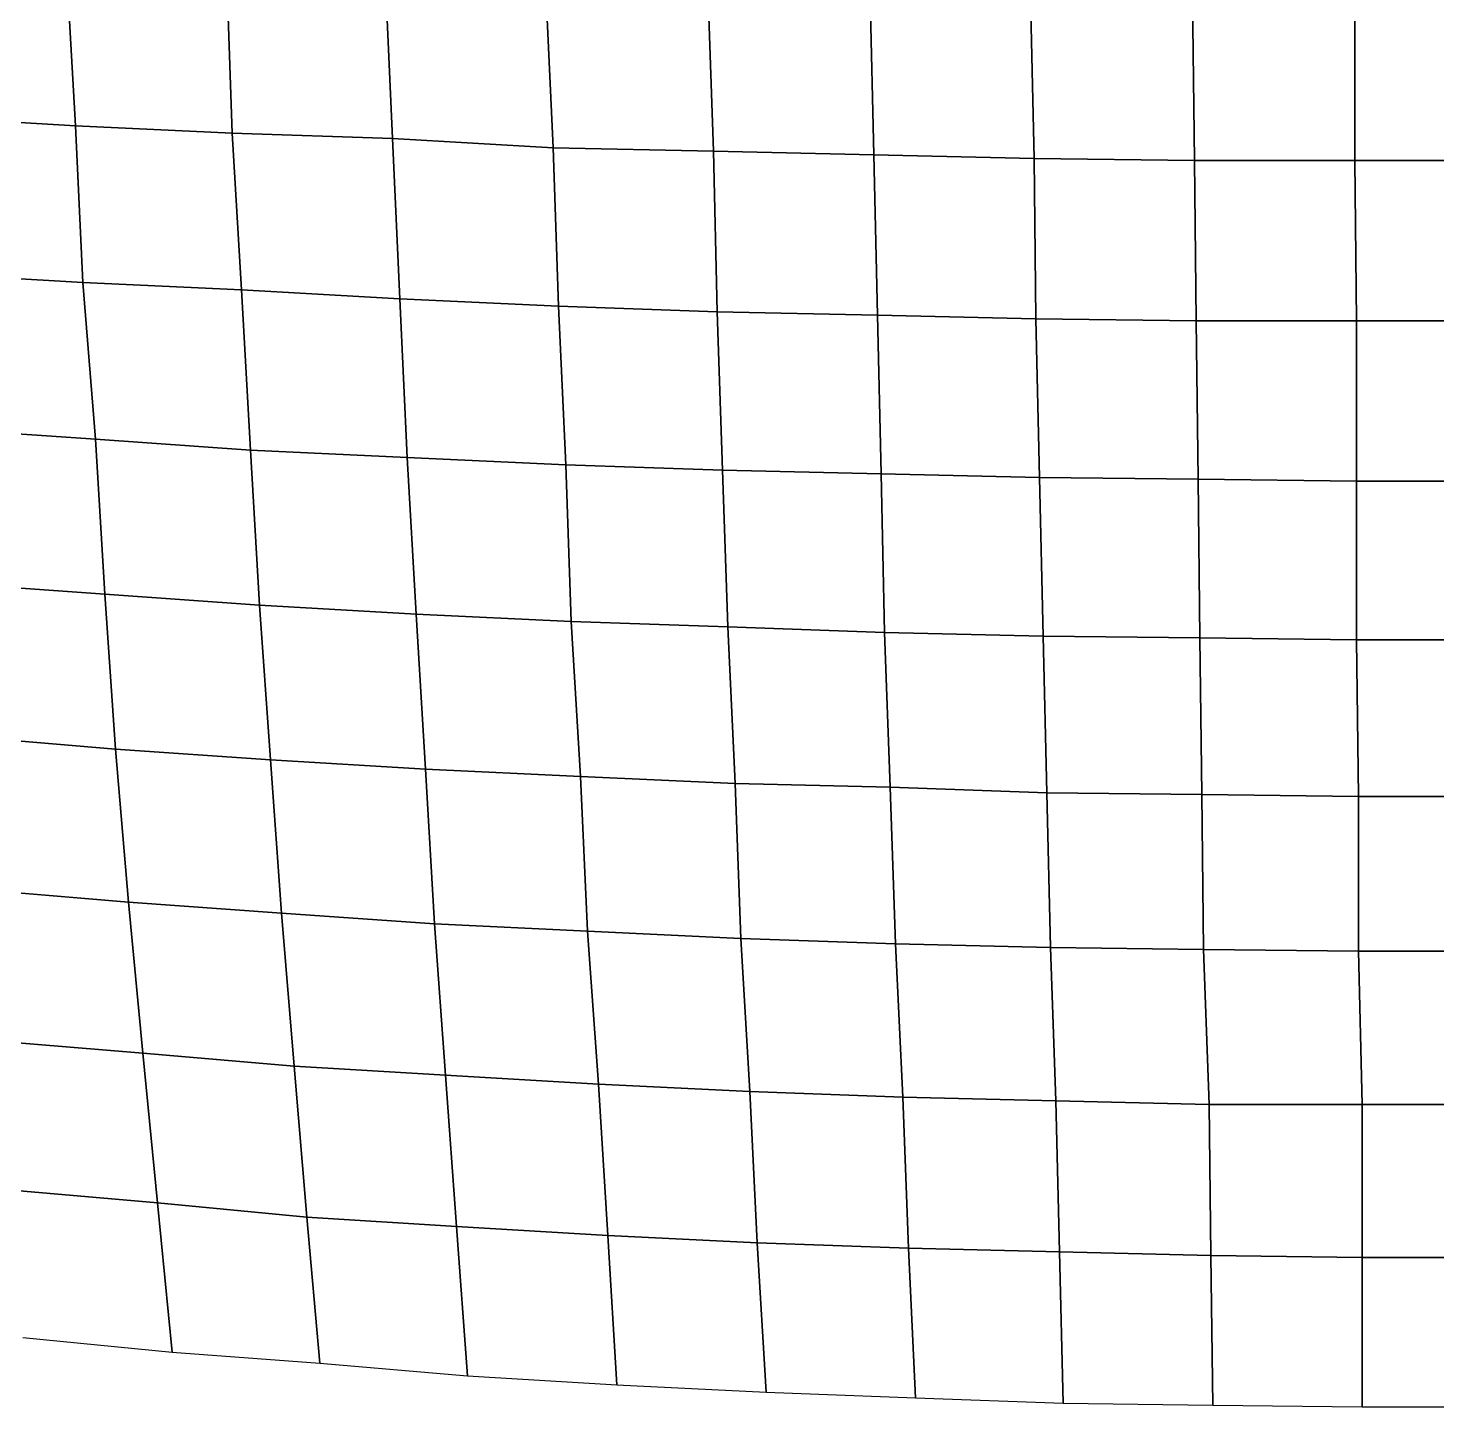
# Model space of a CAD drawing. Extents: x -15.4 to 15.4, y -15.4 to 15.4.
# Drawn here: x -7.73 to 0, y -15.42 to -7.85 of the extents above; entities that cross this region are included whole.
import ezdxf

# ---------------------------------------------------------------- set-up
doc = ezdxf.new("R2010")
doc.units = 0

msp = doc.modelspace()

# ---------------------------------------------------------------- linework, layer by layer
at = {"layer": 'Polylines'}
for p, q in [((-7.52, -7.52, 33.35), (-7.47, -8.39, 33.15)), ((-7.47, -8.39, 33.15), (-7.52, -7.52, 33.35)), ((-7.47, -8.39, 33.15), (-7.52, -7.52, 33.35)), ((-6.64, -7.56, 33.52), (-6.61, -8.43, 33.32)), ((-6.61, -8.43, 33.32), (-6.64, -7.56, 33.52)), ((-6.64, -7.56, 33.52), (-6.61, -8.43, 33.32)), ((-5.77, -7.59, 33.67), (-5.73, -8.46, 33.47)), ((-5.73, -8.46, 33.47), (-5.77, -7.59, 33.67)), ((-5.73, -8.46, 33.47), (-5.77, -7.59, 33.67)), ((-4.89, -7.62, 33.81), (-4.85, -8.51, 33.6)), ((-4.85, -8.51, 33.6), (-4.89, -7.62, 33.81)), ((-4.89, -7.62, 33.81), (-4.85, -8.51, 33.6)), ((-4, -7.65, 33.92), (-3.97, -8.53, 33.71)), ((-3.97, -8.53, 33.71), (-4, -7.65, 33.92)), ((-3.97, -8.53, 33.71), (-4, -7.65, 33.92)), ((-3.11, -7.67, 34.01), (-3.09, -8.55, 33.8)), ((-3.09, -8.55, 33.8), (-3.11, -7.67, 34.01)), ((-3.11, -7.67, 34.01), (-3.09, -8.55, 33.8)), ((-2.23, -7.68, 34.07), (-2.21, -8.57, 33.86)), ((-2.21, -8.57, 33.86), (-2.23, -7.68, 34.07)), ((-2.21, -8.57, 33.86), (-2.23, -7.68, 34.07)), ((-1.34, -7.69, 34.12), (-1.33, -8.58, 33.91)), ((-1.33, -8.58, 33.91), (-1.34, -7.69, 34.12)), ((-1.34, -7.69, 34.12), (-1.33, -8.58, 33.91)), ((-0.45, -7.7, 34.14), (-0.45, -8.58, 33.93)), ((-0.45, -8.58, 33.93), (-0.45, -7.7, 34.14)), ((-0.45, -7.7, 34.14), (-0.45, -8.58, 33.93)), ((-7.47, -8.39, 33.15), (-8.34, -8.34, 32.96)), ((-8.34, -8.34, 32.96), (-7.47, -8.39, 33.15)), ((-7.47, -8.39, 33.15), (-8.34, -8.34, 32.96)), ((-7.43, -9.25, 32.92), (-7.47, -8.39, 33.15)), ((-6.61, -8.43, 33.32), (-7.47, -8.39, 33.15)), ((-7.47, -8.39, 33.15), (-7.43, -9.25, 32.92)), ((-7.47, -8.39, 33.15), (-6.61, -8.43, 33.32)), ((-7.43, -9.25, 32.92), (-7.47, -8.39, 33.15)), ((-6.61, -8.43, 33.32), (-7.47, -8.39, 33.15)), ((-6.56, -9.29, 33.1), (-6.61, -8.43, 33.32)), ((-5.73, -8.46, 33.47), (-6.61, -8.43, 33.32)), ((-6.61, -8.43, 33.32), (-6.56, -9.29, 33.1)), ((-6.61, -8.43, 33.32), (-5.73, -8.46, 33.47)), ((-6.61, -8.43, 33.32), (-6.56, -9.29, 33.1)), ((-5.73, -8.46, 33.47), (-6.61, -8.43, 33.32)), ((-5.69, -9.34, 33.24), (-5.73, -8.46, 33.47)), ((-4.85, -8.51, 33.6), (-5.73, -8.46, 33.47)), ((-5.73, -8.46, 33.47), (-5.69, -9.34, 33.24)), ((-5.73, -8.46, 33.47), (-4.85, -8.51, 33.6)), ((-5.69, -9.34, 33.24), (-5.73, -8.46, 33.47)), ((-4.85, -8.51, 33.6), (-5.73, -8.46, 33.47)), ((-4.82, -9.38, 33.38), (-4.85, -8.51, 33.6)), ((-3.97, -8.53, 33.71), (-4.85, -8.51, 33.6)), ((-4.85, -8.51, 33.6), (-4.82, -9.38, 33.38)), ((-4.85, -8.51, 33.6), (-3.97, -8.53, 33.71)), ((-4.85, -8.51, 33.6), (-4.82, -9.38, 33.38)), ((-3.97, -8.53, 33.71), (-4.85, -8.51, 33.6)), ((-3.95, -9.41, 33.48), (-3.97, -8.53, 33.71)), ((-3.09, -8.55, 33.8), (-3.97, -8.53, 33.71)), ((-3.97, -8.53, 33.71), (-3.95, -9.41, 33.48)), ((-3.97, -8.53, 33.71), (-3.09, -8.55, 33.8)), ((-3.95, -9.41, 33.48), (-3.97, -8.53, 33.71)), ((-3.09, -8.55, 33.8), (-3.97, -8.53, 33.71)), ((-3.07, -9.43, 33.57), (-3.09, -8.55, 33.8)), ((-3.09, -8.55, 33.8), (-3.07, -9.43, 33.57)), ((-2.21, -8.57, 33.86), (-3.09, -8.55, 33.8)), ((-3.09, -8.55, 33.8), (-2.21, -8.57, 33.86)), ((-3.09, -8.55, 33.8), (-3.07, -9.43, 33.57)), ((-2.21, -8.57, 33.86), (-3.09, -8.55, 33.8)), ((-2.2, -9.45, 33.63), (-2.21, -8.57, 33.86)), ((-2.21, -8.57, 33.86), (-2.2, -9.45, 33.63)), ((-1.33, -8.58, 33.91), (-2.21, -8.57, 33.86)), ((-2.21, -8.57, 33.86), (-1.33, -8.58, 33.91)), ((-2.2, -9.45, 33.63), (-2.21, -8.57, 33.86)), ((-1.33, -8.58, 33.91), (-2.21, -8.57, 33.86)), ((-1.32, -9.46, 33.67), (-1.33, -8.58, 33.91)), ((-1.33, -8.58, 33.91), (-1.32, -9.46, 33.67)), ((-0.45, -8.58, 33.93), (-1.33, -8.58, 33.91)), ((-1.33, -8.58, 33.91), (-0.45, -8.58, 33.93)), ((-1.33, -8.58, 33.91), (-1.32, -9.46, 33.67)), ((-0.45, -8.58, 33.93), (-1.33, -8.58, 33.91)), ((-0.44, -9.46, 33.69), (-0.45, -8.58, 33.93)), ((0.45, -8.58, 33.93), (-0.45, -8.58, 33.93)), ((-0.45, -8.58, 33.93), (-0.44, -9.46, 33.69)), ((-0.45, -8.58, 33.93), (0.45, -8.58, 33.93)), ((-0.45, -8.58, 33.93), (-0.44, -9.46, 33.69)), ((0.45, -8.58, 33.93), (-0.45, -8.58, 33.93)), ((-7.43, -9.25, 32.92), (-8.29, -9.2, 32.74)), ((-8.29, -9.2, 32.74), (-7.43, -9.25, 32.92)), ((-8.29, -9.2, 32.74), (-7.43, -9.25, 32.92)), ((-7.43, -9.25, 32.92), (-7.36, -10.11, 32.69)), ((-6.56, -9.29, 33.1), (-7.43, -9.25, 32.92)), ((-7.36, -10.11, 32.69), (-7.43, -9.25, 32.92)), ((-7.43, -9.25, 32.92), (-6.56, -9.29, 33.1)), ((-7.36, -10.11, 32.69), (-7.43, -9.25, 32.92)), ((-7.43, -9.25, 32.92), (-6.56, -9.29, 33.1)), ((-6.56, -9.29, 33.1), (-6.51, -10.17, 32.85)), ((-5.69, -9.34, 33.24), (-6.56, -9.29, 33.1)), ((-6.51, -10.17, 32.85), (-6.56, -9.29, 33.1)), ((-6.56, -9.29, 33.1), (-5.69, -9.34, 33.24)), ((-6.56, -9.29, 33.1), (-6.51, -10.17, 32.85)), ((-6.56, -9.29, 33.1), (-5.69, -9.34, 33.24)), ((-5.69, -9.34, 33.24), (-5.65, -10.21, 33)), ((-4.82, -9.38, 33.38), (-5.69, -9.34, 33.24)), ((-5.65, -10.21, 33), (-5.69, -9.34, 33.24)), ((-5.69, -9.34, 33.24), (-4.82, -9.38, 33.38)), ((-5.65, -10.21, 33), (-5.69, -9.34, 33.24)), ((-5.69, -9.34, 33.24), (-4.82, -9.38, 33.38)), ((-4.82, -9.38, 33.38), (-4.78, -10.25, 33.12)), ((-3.95, -9.41, 33.48), (-4.82, -9.38, 33.38)), ((-4.78, -10.25, 33.12), (-4.82, -9.38, 33.38)), ((-4.82, -9.38, 33.38), (-3.95, -9.41, 33.48)), ((-4.82, -9.38, 33.38), (-4.78, -10.25, 33.12)), ((-4.82, -9.38, 33.38), (-3.95, -9.41, 33.48)), ((-3.95, -9.41, 33.48), (-3.92, -10.28, 33.23)), ((-3.07, -9.43, 33.57), (-3.95, -9.41, 33.48)), ((-3.92, -10.28, 33.23), (-3.95, -9.41, 33.48)), ((-3.95, -9.41, 33.48), (-3.07, -9.43, 33.57)), ((-3.92, -10.28, 33.23), (-3.95, -9.41, 33.48)), ((-3.95, -9.41, 33.48), (-3.07, -9.43, 33.57)), ((-3.07, -9.43, 33.57), (-3.05, -10.3, 33.31)), ((-2.2, -9.45, 33.63), (-3.07, -9.43, 33.57)), ((-3.05, -10.3, 33.31), (-3.07, -9.43, 33.57)), ((-3.07, -9.43, 33.57), (-2.2, -9.45, 33.63)), ((-3.07, -9.43, 33.57), (-3.05, -10.3, 33.31)), ((-3.07, -9.43, 33.57), (-2.2, -9.45, 33.63)), ((-2.2, -9.45, 33.63), (-2.18, -10.32, 33.37)), ((-1.32, -9.46, 33.67), (-2.2, -9.45, 33.63)), ((-2.18, -10.32, 33.37), (-2.2, -9.45, 33.63)), ((-2.2, -9.45, 33.63), (-1.32, -9.46, 33.67)), ((-2.18, -10.32, 33.37), (-2.2, -9.45, 33.63)), ((-2.2, -9.45, 33.63), (-1.32, -9.46, 33.67)), ((-1.32, -9.46, 33.67), (-1.31, -10.33, 33.42)), ((-0.44, -9.46, 33.69), (-1.32, -9.46, 33.67)), ((-1.31, -10.33, 33.42), (-1.32, -9.46, 33.67)), ((-1.32, -9.46, 33.67), (-0.44, -9.46, 33.69)), ((-1.32, -9.46, 33.67), (-1.31, -10.33, 33.42)), ((-1.32, -9.46, 33.67), (-0.44, -9.46, 33.69)), ((0.44, -9.46, 33.69), (-0.44, -9.46, 33.69)), ((-0.44, -9.46, 33.69), (-0.44, -10.34, 33.44)), ((-0.44, -10.34, 33.44), (-0.44, -9.46, 33.69)), ((-0.44, -9.46, 33.69), (0.44, -9.46, 33.69)), ((-0.44, -9.46, 33.69), (-0.44, -10.34, 33.44)), ((-0.44, -9.46, 33.69), (0.44, -9.46, 33.69)), ((-7.36, -10.11, 32.69), (-8.22, -10.05, 32.5)), ((-8.22, -10.05, 32.5), (-7.36, -10.11, 32.69)), ((-7.36, -10.11, 32.69), (-8.22, -10.05, 32.5)), ((-7.31, -10.96, 32.42), (-7.36, -10.11, 32.69)), ((-7.36, -10.11, 32.69), (-7.31, -10.96, 32.42)), ((-6.51, -10.17, 32.85), (-7.36, -10.11, 32.69)), ((-7.36, -10.11, 32.69), (-6.51, -10.17, 32.85)), ((-7.31, -10.96, 32.42), (-7.36, -10.11, 32.69)), ((-6.51, -10.17, 32.85), (-7.36, -10.11, 32.69)), ((-6.46, -11.02, 32.59), (-6.51, -10.17, 32.85)), ((-6.51, -10.17, 32.85), (-6.46, -11.02, 32.59)), ((-5.65, -10.21, 33), (-6.51, -10.17, 32.85)), ((-6.51, -10.17, 32.85), (-5.65, -10.21, 33)), ((-6.51, -10.17, 32.85), (-6.46, -11.02, 32.59)), ((-5.65, -10.21, 33), (-6.51, -10.17, 32.85)), ((-5.6, -11.07, 32.73), (-5.65, -10.21, 33)), ((-5.65, -10.21, 33), (-5.6, -11.07, 32.73)), ((-4.78, -10.25, 33.12), (-5.65, -10.21, 33)), ((-5.65, -10.21, 33), (-4.78, -10.25, 33.12)), ((-5.6, -11.07, 32.73), (-5.65, -10.21, 33)), ((-4.78, -10.25, 33.12), (-5.65, -10.21, 33)), ((-4.75, -11.11, 32.85), (-4.78, -10.25, 33.12)), ((-4.78, -10.25, 33.12), (-4.75, -11.11, 32.85)), ((-3.92, -10.28, 33.23), (-4.78, -10.25, 33.12)), ((-4.78, -10.25, 33.12), (-3.92, -10.28, 33.23)), ((-4.78, -10.25, 33.12), (-4.75, -11.11, 32.85)), ((-3.92, -10.28, 33.23), (-4.78, -10.25, 33.12)), ((-3.89, -11.14, 32.95), (-3.92, -10.28, 33.23)), ((-3.92, -10.28, 33.23), (-3.89, -11.14, 32.95)), ((-3.05, -10.3, 33.31), (-3.92, -10.28, 33.23)), ((-3.92, -10.28, 33.23), (-3.05, -10.3, 33.31)), ((-3.89, -11.14, 32.95), (-3.92, -10.28, 33.23)), ((-3.05, -10.3, 33.31), (-3.92, -10.28, 33.23)), ((-3.03, -11.17, 33.04), (-3.05, -10.3, 33.31)), ((-3.05, -10.3, 33.31), (-3.03, -11.17, 33.04)), ((-2.18, -10.32, 33.37), (-3.05, -10.3, 33.31)), ((-3.05, -10.3, 33.31), (-2.18, -10.32, 33.37)), ((-3.05, -10.3, 33.31), (-3.03, -11.17, 33.04)), ((-2.18, -10.32, 33.37), (-3.05, -10.3, 33.31)), ((-2.16, -11.19, 33.1), (-2.18, -10.32, 33.37)), ((-2.18, -10.32, 33.37), (-2.16, -11.19, 33.1)), ((-1.31, -10.33, 33.42), (-2.18, -10.32, 33.37)), ((-2.18, -10.32, 33.37), (-1.31, -10.33, 33.42)), ((-2.16, -11.19, 33.1), (-2.18, -10.32, 33.37)), ((-1.31, -10.33, 33.42), (-2.18, -10.32, 33.37)), ((-1.3, -11.2, 33.14), (-1.31, -10.33, 33.42)), ((-1.31, -10.33, 33.42), (-1.3, -11.2, 33.14)), ((-0.44, -10.34, 33.44), (-1.31, -10.33, 33.42)), ((-1.31, -10.33, 33.42), (-0.44, -10.34, 33.44)), ((-1.31, -10.33, 33.42), (-1.3, -11.2, 33.14)), ((-0.44, -10.34, 33.44), (-1.31, -10.33, 33.42)), ((-0.44, -11.21, 33.15), (-0.44, -10.34, 33.44)), ((-0.44, -10.34, 33.44), (-0.44, -11.21, 33.15)), ((0.44, -10.34, 33.44), (-0.44, -10.34, 33.44)), ((-0.44, -10.34, 33.44), (0.44, -10.34, 33.44)), ((-0.44, -10.34, 33.44), (-0.44, -11.21, 33.15)), ((0.44, -10.34, 33.44), (-0.44, -10.34, 33.44)), ((-7.31, -10.96, 32.42), (-8.16, -10.9, 32.25)), ((-8.16, -10.9, 32.25), (-7.31, -10.96, 32.42)), ((-8.16, -10.9, 32.25), (-7.31, -10.96, 32.42)), ((-7.25, -11.81, 32.14), (-7.31, -10.96, 32.42)), ((-6.46, -11.02, 32.59), (-7.31, -10.96, 32.42)), ((-7.31, -10.96, 32.42), (-7.25, -11.81, 32.14)), ((-7.31, -10.96, 32.42), (-6.46, -11.02, 32.59)), ((-7.25, -11.81, 32.14), (-7.31, -10.96, 32.42)), ((-7.31, -10.96, 32.42), (-6.46, -11.02, 32.59)), ((-6.4, -11.87, 32.3), (-6.46, -11.02, 32.59)), ((-5.6, -11.07, 32.73), (-6.46, -11.02, 32.59)), ((-6.46, -11.02, 32.59), (-6.4, -11.87, 32.3)), ((-6.46, -11.02, 32.59), (-5.6, -11.07, 32.73)), ((-6.46, -11.02, 32.59), (-6.4, -11.87, 32.3)), ((-6.46, -11.02, 32.59), (-5.6, -11.07, 32.73)), ((-5.55, -11.92, 32.44), (-5.6, -11.07, 32.73)), ((-4.75, -11.11, 32.85), (-5.6, -11.07, 32.73)), ((-5.6, -11.07, 32.73), (-5.55, -11.92, 32.44)), ((-5.6, -11.07, 32.73), (-4.75, -11.11, 32.85)), ((-5.55, -11.92, 32.44), (-5.6, -11.07, 32.73)), ((-5.6, -11.07, 32.73), (-4.75, -11.11, 32.85)), ((-4.7, -11.96, 32.55), (-4.75, -11.11, 32.85)), ((-3.89, -11.14, 32.95), (-4.75, -11.11, 32.85)), ((-4.75, -11.11, 32.85), (-4.7, -11.96, 32.55)), ((-4.75, -11.11, 32.85), (-3.89, -11.14, 32.95)), ((-4.75, -11.11, 32.85), (-4.7, -11.96, 32.55)), ((-4.75, -11.11, 32.85), (-3.89, -11.14, 32.95)), ((-3.85, -12, 32.66), (-3.89, -11.14, 32.95)), ((-3.03, -11.17, 33.04), (-3.89, -11.14, 32.95)), ((-3.89, -11.14, 32.95), (-3.85, -12, 32.66)), ((-3.89, -11.14, 32.95), (-3.03, -11.17, 33.04)), ((-3.85, -12, 32.66), (-3.89, -11.14, 32.95)), ((-3.89, -11.14, 32.95), (-3.03, -11.17, 33.04)), ((-3, -12.02, 32.73), (-3.03, -11.17, 33.04)), ((-2.16, -11.19, 33.1), (-3.03, -11.17, 33.04)), ((-3.03, -11.17, 33.04), (-3, -12.02, 32.73)), ((-3.03, -11.17, 33.04), (-2.16, -11.19, 33.1)), ((-3.03, -11.17, 33.04), (-3, -12.02, 32.73)), ((-3.03, -11.17, 33.04), (-2.16, -11.19, 33.1)), ((-2.14, -12.05, 32.79), (-2.16, -11.19, 33.1)), ((-1.3, -11.2, 33.14), (-2.16, -11.19, 33.1)), ((-2.16, -11.19, 33.1), (-2.14, -12.05, 32.79)), ((-2.16, -11.19, 33.1), (-1.3, -11.2, 33.14)), ((-2.14, -12.05, 32.79), (-2.16, -11.19, 33.1)), ((-2.16, -11.19, 33.1), (-1.3, -11.2, 33.14)), ((-1.29, -12.06, 32.83), (-1.3, -11.2, 33.14)), ((-0.44, -11.21, 33.15), (-1.3, -11.2, 33.14)), ((-1.3, -11.2, 33.14), (-1.29, -12.06, 32.83)), ((-1.3, -11.2, 33.14), (-0.44, -11.21, 33.15)), ((-1.3, -11.2, 33.14), (-1.29, -12.06, 32.83)), ((-1.3, -11.2, 33.14), (-0.44, -11.21, 33.15)), ((-0.43, -12.07, 32.85), (-0.44, -11.21, 33.15)), ((0.44, -11.21, 33.15), (-0.44, -11.21, 33.15)), ((-0.44, -11.21, 33.15), (-0.43, -12.07, 32.85)), ((-0.44, -11.21, 33.15), (0.44, -11.21, 33.15)), ((-0.44, -11.21, 33.15), (-0.43, -12.07, 32.85)), ((-0.44, -11.21, 33.15), (0.44, -11.21, 33.15)), ((-7.25, -11.81, 32.14), (-8.09, -11.74, 31.96)), ((-8.09, -11.74, 31.96), (-7.25, -11.81, 32.14)), ((-7.25, -11.81, 32.14), (-8.09, -11.74, 31.96)), ((-7.25, -11.81, 32.14), (-7.18, -12.65, 31.84)), ((-6.4, -11.87, 32.3), (-7.25, -11.81, 32.14)), ((-7.18, -12.65, 31.84), (-7.25, -11.81, 32.14)), ((-7.25, -11.81, 32.14), (-6.4, -11.87, 32.3)), ((-7.18, -12.65, 31.84), (-7.25, -11.81, 32.14)), ((-6.4, -11.87, 32.3), (-7.25, -11.81, 32.14)), ((-6.4, -11.87, 32.3), (-6.34, -12.71, 31.99)), ((-5.55, -11.92, 32.44), (-6.4, -11.87, 32.3)), ((-6.34, -12.71, 31.99), (-6.4, -11.87, 32.3)), ((-6.4, -11.87, 32.3), (-5.55, -11.92, 32.44)), ((-6.4, -11.87, 32.3), (-6.34, -12.71, 31.99)), ((-5.55, -11.92, 32.44), (-6.4, -11.87, 32.3)), ((-5.55, -11.92, 32.44), (-5.5, -12.77, 32.12)), ((-4.7, -11.96, 32.55), (-5.55, -11.92, 32.44)), ((-5.5, -12.77, 32.12), (-5.55, -11.92, 32.44)), ((-5.55, -11.92, 32.44), (-4.7, -11.96, 32.55)), ((-5.5, -12.77, 32.12), (-5.55, -11.92, 32.44)), ((-4.7, -11.96, 32.55), (-5.55, -11.92, 32.44)), ((-4.7, -11.96, 32.55), (-4.66, -12.81, 32.23)), ((-3.85, -12, 32.66), (-4.7, -11.96, 32.55)), ((-4.66, -12.81, 32.23), (-4.7, -11.96, 32.55)), ((-4.7, -11.96, 32.55), (-3.85, -12, 32.66)), ((-4.7, -11.96, 32.55), (-4.66, -12.81, 32.23)), ((-3.85, -12, 32.66), (-4.7, -11.96, 32.55)), ((-3.85, -12, 32.66), (-3.82, -12.85, 32.34)), ((-3, -12.02, 32.73), (-3.85, -12, 32.66)), ((-3.82, -12.85, 32.34), (-3.85, -12, 32.66)), ((-3.85, -12, 32.66), (-3, -12.02, 32.73)), ((-3.82, -12.85, 32.34), (-3.85, -12, 32.66)), ((-3, -12.02, 32.73), (-3.85, -12, 32.66)), ((-3, -12.02, 32.73), (-2.97, -12.88, 32.41)), ((-2.14, -12.05, 32.79), (-3, -12.02, 32.73)), ((-2.97, -12.88, 32.41), (-3, -12.02, 32.73)), ((-3, -12.02, 32.73), (-2.14, -12.05, 32.79)), ((-3, -12.02, 32.73), (-2.97, -12.88, 32.41)), ((-2.14, -12.05, 32.79), (-3, -12.02, 32.73)), ((-2.14, -12.05, 32.79), (-2.12, -12.9, 32.47)), ((-1.29, -12.06, 32.83), (-2.14, -12.05, 32.79)), ((-2.12, -12.9, 32.47), (-2.14, -12.05, 32.79)), ((-2.14, -12.05, 32.79), (-1.29, -12.06, 32.83)), ((-2.12, -12.9, 32.47), (-2.14, -12.05, 32.79)), ((-1.29, -12.06, 32.83), (-2.14, -12.05, 32.79)), ((-1.29, -12.06, 32.83), (-1.28, -12.91, 32.5)), ((-0.43, -12.07, 32.85), (-1.29, -12.06, 32.83)), ((-1.28, -12.91, 32.5), (-1.29, -12.06, 32.83)), ((-1.29, -12.06, 32.83), (-0.43, -12.07, 32.85)), ((-1.29, -12.06, 32.83), (-1.28, -12.91, 32.5)), ((-0.43, -12.07, 32.85), (-1.29, -12.06, 32.83)), ((0.43, -12.07, 32.85), (-0.43, -12.07, 32.85)), ((-0.43, -12.07, 32.85), (-0.43, -12.92, 32.52)), ((-0.43, -12.92, 32.52), (-0.43, -12.07, 32.85)), ((-0.43, -12.07, 32.85), (0.43, -12.07, 32.85)), ((-0.43, -12.07, 32.85), (-0.43, -12.92, 32.52)), ((0.43, -12.07, 32.85), (-0.43, -12.07, 32.85)), ((-7.18, -12.65, 31.84), (-8.01, -12.58, 31.66)), ((-8.01, -12.58, 31.66), (-7.18, -12.65, 31.84)), ((-8.01, -12.58, 31.66), (-7.18, -12.65, 31.84)), ((-7.1, -13.48, 31.51), (-7.18, -12.65, 31.84)), ((-6.34, -12.71, 31.99), (-7.18, -12.65, 31.84)), ((-7.18, -12.65, 31.84), (-7.1, -13.48, 31.51)), ((-7.18, -12.65, 31.84), (-6.34, -12.71, 31.99)), ((-7.1, -13.48, 31.51), (-7.18, -12.65, 31.84)), ((-7.18, -12.65, 31.84), (-6.34, -12.71, 31.99)), ((-6.27, -13.55, 31.66), (-6.34, -12.71, 31.99)), ((-5.5, -12.77, 32.12), (-6.34, -12.71, 31.99)), ((-6.34, -12.71, 31.99), (-6.27, -13.55, 31.66)), ((-6.34, -12.71, 31.99), (-5.5, -12.77, 32.12)), ((-6.34, -12.71, 31.99), (-6.27, -13.55, 31.66)), ((-6.34, -12.71, 31.99), (-5.5, -12.77, 32.12)), ((-5.44, -13.6, 31.78), (-5.5, -12.77, 32.12)), ((-4.66, -12.81, 32.23), (-5.5, -12.77, 32.12)), ((-5.5, -12.77, 32.12), (-5.44, -13.6, 31.78)), ((-5.5, -12.77, 32.12), (-4.66, -12.81, 32.23)), ((-5.44, -13.6, 31.78), (-5.5, -12.77, 32.12)), ((-5.5, -12.77, 32.12), (-4.66, -12.81, 32.23)), ((-4.6, -13.65, 31.9), (-4.66, -12.81, 32.23)), ((-3.82, -12.85, 32.34), (-4.66, -12.81, 32.23)), ((-4.66, -12.81, 32.23), (-4.6, -13.65, 31.9)), ((-4.66, -12.81, 32.23), (-3.82, -12.85, 32.34)), ((-4.66, -12.81, 32.23), (-4.6, -13.65, 31.9)), ((-4.66, -12.81, 32.23), (-3.82, -12.85, 32.34)), ((-3.77, -13.69, 31.99), (-3.82, -12.85, 32.34)), ((-2.97, -12.88, 32.41), (-3.82, -12.85, 32.34)), ((-3.82, -12.85, 32.34), (-3.77, -13.69, 31.99)), ((-3.82, -12.85, 32.34), (-2.97, -12.88, 32.41)), ((-3.77, -13.69, 31.99), (-3.82, -12.85, 32.34)), ((-3.82, -12.85, 32.34), (-2.97, -12.88, 32.41)), ((-2.93, -13.72, 32.07), (-2.97, -12.88, 32.41)), ((-2.12, -12.9, 32.47), (-2.97, -12.88, 32.41)), ((-2.97, -12.88, 32.41), (-2.93, -13.72, 32.07)), ((-2.97, -12.88, 32.41), (-2.12, -12.9, 32.47)), ((-2.97, -12.88, 32.41), (-2.93, -13.72, 32.07)), ((-2.97, -12.88, 32.41), (-2.12, -12.9, 32.47)), ((-2.09, -13.74, 32.12), (-2.12, -12.9, 32.47)), ((-1.28, -12.91, 32.5), (-2.12, -12.9, 32.47)), ((-2.12, -12.9, 32.47), (-2.09, -13.74, 32.12)), ((-2.12, -12.9, 32.47), (-1.28, -12.91, 32.5)), ((-2.09, -13.74, 32.12), (-2.12, -12.9, 32.47)), ((-2.12, -12.9, 32.47), (-1.28, -12.91, 32.5)), ((-1.25, -13.76, 32.16), (-1.28, -12.91, 32.5)), ((-0.43, -12.92, 32.52), (-1.28, -12.91, 32.5)), ((-1.28, -12.91, 32.5), (-1.25, -13.76, 32.16)), ((-1.28, -12.91, 32.5), (-0.43, -12.92, 32.52)), ((-1.28, -12.91, 32.5), (-1.25, -13.76, 32.16)), ((-1.28, -12.91, 32.5), (-0.43, -12.92, 32.52)), ((-0.41, -13.76, 32.17), (-0.43, -12.92, 32.52)), ((0.43, -12.92, 32.52), (-0.43, -12.92, 32.52)), ((-0.43, -12.92, 32.52), (-0.41, -13.76, 32.17)), ((-0.43, -12.92, 32.52), (0.43, -12.92, 32.52)), ((-0.43, -12.92, 32.52), (-0.41, -13.76, 32.17)), ((-0.43, -12.92, 32.52), (0.43, -12.92, 32.52)), ((-7.1, -13.48, 31.51), (-7.93, -13.41, 31.34)), ((-7.93, -13.41, 31.34), (-7.1, -13.48, 31.51)), ((-7.1, -13.48, 31.51), (-7.93, -13.41, 31.34)), ((-7.1, -13.48, 31.51), (-7.02, -14.3, 31.16)), ((-6.27, -13.55, 31.66), (-7.1, -13.48, 31.51)), ((-7.02, -14.3, 31.16), (-7.1, -13.48, 31.51)), ((-7.1, -13.48, 31.51), (-6.27, -13.55, 31.66)), ((-7.02, -14.3, 31.16), (-7.1, -13.48, 31.51)), ((-6.27, -13.55, 31.66), (-7.1, -13.48, 31.51)), ((-6.27, -13.55, 31.66), (-6.2, -14.38, 31.3)), ((-5.44, -13.6, 31.78), (-6.27, -13.55, 31.66)), ((-6.2, -14.38, 31.3), (-6.27, -13.55, 31.66)), ((-6.27, -13.55, 31.66), (-5.44, -13.6, 31.78)), ((-6.27, -13.55, 31.66), (-6.2, -14.38, 31.3)), ((-5.44, -13.6, 31.78), (-6.27, -13.55, 31.66)), ((-5.44, -13.6, 31.78), (-5.38, -14.43, 31.43)), ((-4.6, -13.65, 31.9), (-5.44, -13.6, 31.78)), ((-5.38, -14.43, 31.43), (-5.44, -13.6, 31.78)), ((-5.44, -13.6, 31.78), (-4.6, -13.65, 31.9)), ((-5.38, -14.43, 31.43), (-5.44, -13.6, 31.78)), ((-4.6, -13.65, 31.9), (-5.44, -13.6, 31.78)), ((-4.6, -13.65, 31.9), (-4.55, -14.48, 31.54)), ((-3.77, -13.69, 31.99), (-4.6, -13.65, 31.9)), ((-4.55, -14.48, 31.54), (-4.6, -13.65, 31.9)), ((-4.6, -13.65, 31.9), (-3.77, -13.69, 31.99)), ((-4.6, -13.65, 31.9), (-4.55, -14.48, 31.54)), ((-3.77, -13.69, 31.99), (-4.6, -13.65, 31.9)), ((-3.77, -13.69, 31.99), (-3.73, -14.52, 31.63)), ((-2.93, -13.72, 32.07), (-3.77, -13.69, 31.99)), ((-3.73, -14.52, 31.63), (-3.77, -13.69, 31.99)), ((-3.77, -13.69, 31.99), (-2.93, -13.72, 32.07)), ((-3.73, -14.52, 31.63), (-3.77, -13.69, 31.99)), ((-2.93, -13.72, 32.07), (-3.77, -13.69, 31.99)), ((-2.93, -13.72, 32.07), (-2.9, -14.55, 31.7)), ((-2.09, -13.74, 32.12), (-2.93, -13.72, 32.07)), ((-2.9, -14.55, 31.7), (-2.93, -13.72, 32.07)), ((-2.93, -13.72, 32.07), (-2.09, -13.74, 32.12)), ((-2.93, -13.72, 32.07), (-2.9, -14.55, 31.7)), ((-2.09, -13.74, 32.12), (-2.93, -13.72, 32.07)), ((-2.09, -13.74, 32.12), (-2.07, -14.57, 31.75)), ((-1.25, -13.76, 32.16), (-2.09, -13.74, 32.12)), ((-2.07, -14.57, 31.75), (-2.09, -13.74, 32.12)), ((-2.09, -13.74, 32.12), (-1.25, -13.76, 32.16)), ((-2.07, -14.57, 31.75), (-2.09, -13.74, 32.12)), ((-1.25, -13.76, 32.16), (-2.09, -13.74, 32.12)), ((-1.25, -13.76, 32.16), (-1.24, -14.59, 31.79)), ((-0.41, -13.76, 32.17), (-1.25, -13.76, 32.16)), ((-1.24, -14.59, 31.79), (-1.25, -13.76, 32.16)), ((-1.25, -13.76, 32.16), (-0.41, -13.76, 32.17)), ((-1.25, -13.76, 32.16), (-1.24, -14.59, 31.79)), ((-0.41, -13.76, 32.17), (-1.25, -13.76, 32.16)), ((0.41, -13.76, 32.17), (-0.41, -13.76, 32.17)), ((-0.41, -13.76, 32.17), (-0.41, -14.6, 31.8)), ((-0.41, -14.6, 31.8), (-0.41, -13.76, 32.17)), ((-0.41, -13.76, 32.17), (0.41, -13.76, 32.17)), ((-0.41, -13.76, 32.17), (-0.41, -14.6, 31.8)), ((0.41, -13.76, 32.17), (-0.41, -13.76, 32.17)), ((-7.02, -14.3, 31.16), (-7.84, -14.23, 31)), ((-7.84, -14.23, 31), (-7.02, -14.3, 31.16)), ((-7.02, -14.3, 31.16), (-7.84, -14.23, 31)), ((-6.94, -15.12, 30.79), (-7.02, -14.3, 31.16)), ((-7.02, -14.3, 31.16), (-6.94, -15.12, 30.79)), ((-6.2, -14.38, 31.3), (-7.02, -14.3, 31.16)), ((-7.02, -14.3, 31.16), (-6.2, -14.38, 31.3)), ((-6.94, -15.12, 30.79), (-7.02, -14.3, 31.16)), ((-6.2, -14.38, 31.3), (-7.02, -14.3, 31.16)), ((-6.13, -15.18, 30.93), (-6.2, -14.38, 31.3)), ((-6.2, -14.38, 31.3), (-6.13, -15.18, 30.93)), ((-5.38, -14.43, 31.43), (-6.2, -14.38, 31.3)), ((-6.2, -14.38, 31.3), (-5.38, -14.43, 31.43)), ((-6.2, -14.38, 31.3), (-6.13, -15.18, 30.93)), ((-5.38, -14.43, 31.43), (-6.2, -14.38, 31.3)), ((-5.32, -15.25, 31.05), (-5.38, -14.43, 31.43)), ((-5.38, -14.43, 31.43), (-5.32, -15.25, 31.05)), ((-4.55, -14.48, 31.54), (-5.38, -14.43, 31.43)), ((-5.38, -14.43, 31.43), (-4.55, -14.48, 31.54)), ((-5.32, -15.25, 31.05), (-5.38, -14.43, 31.43)), ((-4.55, -14.48, 31.54), (-5.38, -14.43, 31.43)), ((-4.5, -15.3, 31.16), (-4.55, -14.48, 31.54)), ((-4.55, -14.48, 31.54), (-4.5, -15.3, 31.16)), ((-3.73, -14.52, 31.63), (-4.55, -14.48, 31.54)), ((-4.55, -14.48, 31.54), (-3.73, -14.52, 31.63)), ((-4.55, -14.48, 31.54), (-4.5, -15.3, 31.16)), ((-3.73, -14.52, 31.63), (-4.55, -14.48, 31.54)), ((-3.68, -15.34, 31.24), (-3.73, -14.52, 31.63)), ((-3.73, -14.52, 31.63), (-3.68, -15.34, 31.24)), ((-2.9, -14.55, 31.7), (-3.73, -14.52, 31.63)), ((-3.73, -14.52, 31.63), (-2.9, -14.55, 31.7)), ((-3.68, -15.34, 31.24), (-3.73, -14.52, 31.63)), ((-2.9, -14.55, 31.7), (-3.73, -14.52, 31.63)), ((-2.86, -15.37, 31.31), (-2.9, -14.55, 31.7)), ((-2.9, -14.55, 31.7), (-2.86, -15.37, 31.31)), ((-2.07, -14.57, 31.75), (-2.9, -14.55, 31.7)), ((-2.9, -14.55, 31.7), (-2.07, -14.57, 31.75)), ((-2.9, -14.55, 31.7), (-2.86, -15.37, 31.31)), ((-2.07, -14.57, 31.75), (-2.9, -14.55, 31.7)), ((-2.05, -15.4, 31.36), (-2.07, -14.57, 31.75)), ((-2.07, -14.57, 31.75), (-2.05, -15.4, 31.36)), ((-1.24, -14.59, 31.79), (-2.07, -14.57, 31.75)), ((-2.07, -14.57, 31.75), (-1.24, -14.59, 31.79)), ((-2.05, -15.4, 31.36), (-2.07, -14.57, 31.75)), ((-1.24, -14.59, 31.79), (-2.07, -14.57, 31.75)), ((-1.23, -15.41, 31.4), (-1.24, -14.59, 31.79)), ((-1.24, -14.59, 31.79), (-1.23, -15.41, 31.4)), ((-0.41, -14.6, 31.8), (-1.24, -14.59, 31.79)), ((-1.24, -14.59, 31.79), (-0.41, -14.6, 31.8)), ((-1.24, -14.59, 31.79), (-1.23, -15.41, 31.4)), ((-0.41, -14.6, 31.8), (-1.24, -14.59, 31.79)), ((-0.41, -15.42, 31.41), (-0.41, -14.6, 31.8)), ((-0.41, -14.6, 31.8), (-0.41, -15.42, 31.41)), ((0.41, -14.6, 31.8), (-0.41, -14.6, 31.8)), ((-0.41, -14.6, 31.8), (0.41, -14.6, 31.8)), ((-0.41, -14.6, 31.8), (-0.41, -15.42, 31.41)), ((0.41, -14.6, 31.8), (-0.41, -14.6, 31.8)), ((-7.76, -15.04, 30.64), (-6.94, -15.12, 30.79)), ((-7.76, -15.04, 30.64), (-6.94, -15.12, 30.79)), ((-6.94, -15.12, 30.79), (-6.13, -15.18, 30.93)), ((-6.94, -15.12, 30.79), (-6.13, -15.18, 30.93)), ((-6.13, -15.18, 30.93), (-5.32, -15.25, 31.05)), ((-6.13, -15.18, 30.93), (-5.32, -15.25, 31.05)), ((-5.32, -15.25, 31.05), (-4.5, -15.3, 31.16)), ((-5.32, -15.25, 31.05), (-4.5, -15.3, 31.16)), ((-4.5, -15.3, 31.16), (-3.68, -15.34, 31.24)), ((-4.5, -15.3, 31.16), (-3.68, -15.34, 31.24)), ((-3.68, -15.34, 31.24), (-2.86, -15.37, 31.31)), ((-3.68, -15.34, 31.24), (-2.86, -15.37, 31.31)), ((-2.86, -15.37, 31.31), (-2.05, -15.4, 31.36)), ((-2.86, -15.37, 31.31), (-2.05, -15.4, 31.36)), ((-2.05, -15.4, 31.36), (-1.23, -15.41, 31.4)), ((-2.05, -15.4, 31.36), (-1.23, -15.41, 31.4)), ((-1.23, -15.41, 31.4), (-0.41, -15.42, 31.41)), ((-1.23, -15.41, 31.4), (-0.41, -15.42, 31.41)), ((-0.41, -15.42, 31.41), (0.41, -15.42, 31.41)), ((-0.41, -15.42, 31.41), (0.41, -15.42, 31.41))]:
    msp.add_line(p, q, dxfattribs=at)

doc.saveas('drawing.dxf')
